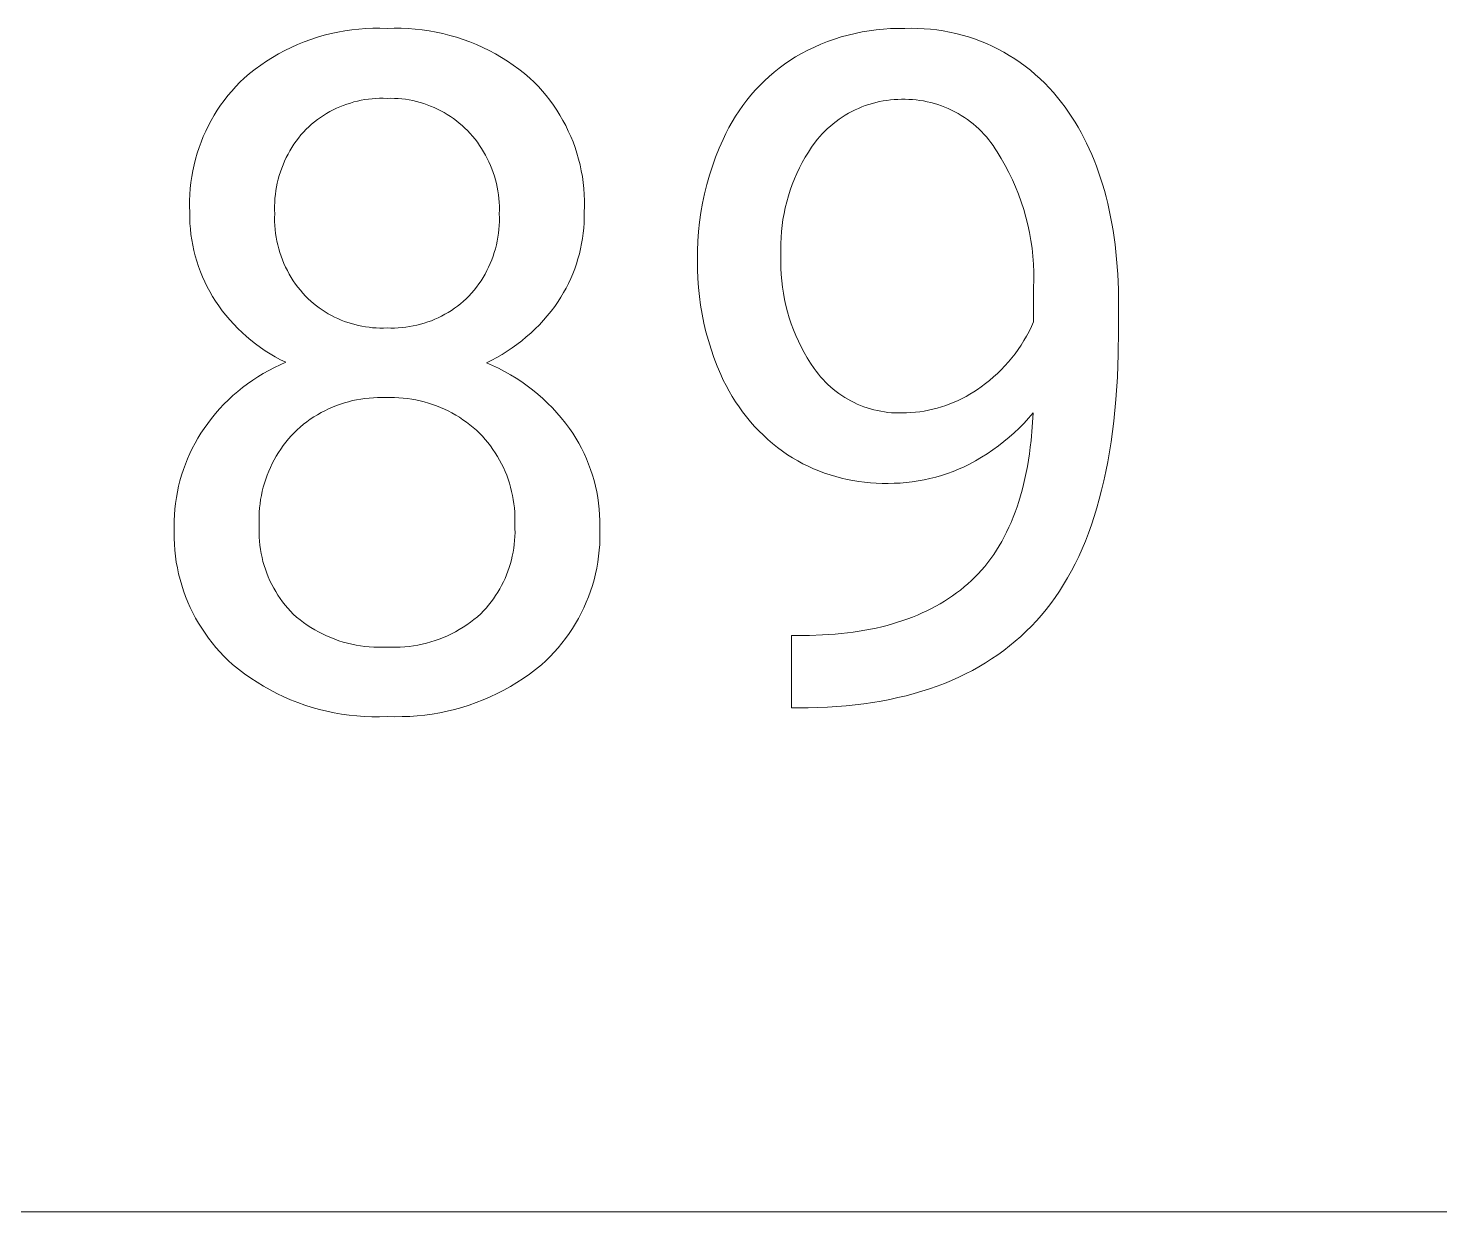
# Model space of a CAD drawing. Header units: millimetres. Extents: x 0 to 3480, y 0 to 2432.
# Drawn here: x 2901.1 to 2970.6, y 194.6 to 252.8 of the extents above; entities that cross this region are included whole.
import ezdxf

# ---------------------------------------------------------------- set-up
doc = ezdxf.new("R2010")
doc.units = ezdxf.units.MM
doc.header["$MEASUREMENT"] = 0
doc.layers.add('Domyślny', color=7, linetype='Continuous', true_color=0x000000)

msp = doc.modelspace()

# ---------------------------------------------------------------- linework, layer by layer
at = {"layer": 'Domyślny', "color": 18, "lineweight": 15, "true_color": 0x000000}
for p, q in [((2914.702, 252.137), (2915.027, 252.257)), ((2915.027, 252.257), (2915.357, 252.365)), ((2915.357, 252.365), (2915.69, 252.462)), ((2915.69, 252.462), (2916.026, 252.547)), ((2916.026, 252.547), (2916.365, 252.62)), ((2916.365, 252.62), (2916.707, 252.682)), ((2916.707, 252.682), (2917.05, 252.731)), ((2917.05, 252.731), (2917.395, 252.769)), ((2917.395, 252.769), (2917.741, 252.795)), ((2917.741, 252.795), (2918.087, 252.809)), ((2918.087, 252.809), (2918.434, 252.81)), ((2918.434, 252.81), (2918.781, 252.8)), ((2918.781, 252.8), (2919.127, 252.81)), ((2919.127, 252.81), (2919.474, 252.808)), ((2919.474, 252.808), (2919.821, 252.794)), ((2919.821, 252.794), (2920.167, 252.768)), ((2920.167, 252.768), (2920.511, 252.73)), ((2920.511, 252.73), (2920.855, 252.681)), ((2920.855, 252.681), (2921.196, 252.619)), ((2921.196, 252.619), (2921.535, 252.545)), ((2921.535, 252.545), (2921.871, 252.46)), ((2921.871, 252.46), (2922.204, 252.364)), ((2922.204, 252.364), (2922.534, 252.255)), ((2922.534, 252.255), (2922.859, 252.136)), ((2940.472, 252.157), (2940.804, 252.275)), ((2940.804, 252.275), (2941.14, 252.381)), ((2941.14, 252.381), (2941.479, 252.476)), ((2941.479, 252.476), (2941.822, 252.559)), ((2941.822, 252.559), (2942.167, 252.63)), ((2942.167, 252.63), (2942.515, 252.688)), ((2942.515, 252.688), (2942.864, 252.735)), ((2942.864, 252.735), (2943.215, 252.77)), ((2943.215, 252.77), (2943.567, 252.792)), ((2943.567, 252.792), (2943.92, 252.802)), ((2943.92, 252.802), (2944.272, 252.8)), ((2944.272, 252.8), (2944.589, 252.807)), ((2944.589, 252.807), (2944.906, 252.803)), ((2944.906, 252.803), (2945.223, 252.788)), ((2945.223, 252.788), (2945.539, 252.763)), ((2945.539, 252.763), (2945.853, 252.726)), ((2945.853, 252.726), (2946.167, 252.679)), ((2946.167, 252.679), (2946.479, 252.621)), ((2946.479, 252.621), (2946.788, 252.552)), ((2946.788, 252.552), (2947.095, 252.473)), ((2947.095, 252.473), (2947.399, 252.383)), ((2947.399, 252.383), (2947.7, 252.283)), ((2947.7, 252.283), (2947.997, 252.172)), ((2913.146, 251.374), (2913.446, 251.548)), ((2913.446, 251.548), (2913.752, 251.712)), ((2913.752, 251.712), (2914.064, 251.865)), ((2914.064, 251.865), (2914.38, 252.006)), ((2914.38, 252.006), (2914.702, 252.137)), ((2922.859, 252.136), (2923.181, 252.005)), ((2923.181, 252.005), (2923.497, 251.863)), ((2923.497, 251.863), (2923.809, 251.711)), ((2923.809, 251.711), (2924.115, 251.547)), ((2924.115, 251.547), (2924.415, 251.374)), ((2938.883, 251.398), (2939.19, 251.572)), ((2939.19, 251.572), (2939.502, 251.734)), ((2939.502, 251.734), (2939.82, 251.886)), ((2939.82, 251.886), (2940.144, 252.027)), ((2940.144, 252.027), (2940.472, 252.157)), ((2947.997, 252.172), (2948.29, 252.051)), ((2948.29, 252.051), (2948.579, 251.921)), ((2948.579, 251.921), (2948.863, 251.78)), ((2948.863, 251.78), (2949.142, 251.63)), ((2949.142, 251.63), (2949.416, 251.471)), ((2912.285, 250.792), (2912.565, 250.996)), ((2912.565, 250.996), (2912.852, 251.19)), ((2912.852, 251.19), (2913.146, 251.374)), ((2924.415, 251.374), (2924.709, 251.189)), ((2924.709, 251.189), (2924.996, 250.995)), ((2924.996, 250.995), (2925.277, 250.791)), ((2938.089, 250.847), (2938.348, 251.04)), ((2938.348, 251.04), (2938.612, 251.224)), ((2938.612, 251.224), (2938.883, 251.398)), ((2949.416, 251.471), (2949.684, 251.302)), ((2949.684, 251.302), (2949.947, 251.124)), ((2949.947, 251.124), (2950.203, 250.937)), ((2950.203, 250.937), (2950.452, 250.741)), ((2911.535, 250.15), (2911.746, 250.355)), ((2911.746, 250.355), (2912.011, 250.578)), ((2912.011, 250.578), (2912.285, 250.792)), ((2925.277, 250.791), (2925.55, 250.578)), ((2925.55, 250.578), (2925.816, 250.355)), ((2925.816, 250.355), (2926.027, 250.15)), ((2937.129, 249.99), (2937.358, 250.217)), ((2937.358, 250.217), (2937.594, 250.435)), ((2937.594, 250.435), (2937.838, 250.646)), ((2937.838, 250.646), (2938.089, 250.847)), ((2950.452, 250.741), (2950.695, 250.537)), ((2950.695, 250.537), (2950.93, 250.325)), ((2950.93, 250.325), (2951.158, 250.105)), ((2910.765, 249.261), (2910.946, 249.493)), ((2910.946, 249.493), (2911.134, 249.719)), ((2911.134, 249.719), (2911.331, 249.938)), ((2911.331, 249.938), (2911.535, 250.15)), ((2926.027, 250.15), (2926.232, 249.939)), ((2926.232, 249.939), (2926.428, 249.72)), ((2926.428, 249.72), (2926.618, 249.494)), ((2926.618, 249.494), (2926.799, 249.262)), ((2936.492, 249.264), (2936.696, 249.513)), ((2936.696, 249.513), (2936.908, 249.755)), ((2936.908, 249.755), (2937.129, 249.99)), ((2951.158, 250.105), (2951.379, 249.877)), ((2951.379, 249.877), (2951.591, 249.641)), ((2951.591, 249.641), (2951.795, 249.399)), ((2910.272, 248.529), (2910.428, 248.779)), ((2910.428, 248.779), (2910.592, 249.023)), ((2910.592, 249.023), (2910.765, 249.261)), ((2916.129, 248.791), (2915.967, 248.706)), ((2916.293, 248.87), (2916.129, 248.791)), ((2916.461, 248.944), (2916.293, 248.87)), ((2916.63, 249.012), (2916.461, 248.944)), ((2916.802, 249.074), (2916.63, 249.012)), ((2916.976, 249.13), (2916.802, 249.074)), ((2917.152, 249.18), (2916.976, 249.13)), ((2917.329, 249.225), (2917.152, 249.18)), ((2917.508, 249.263), (2917.329, 249.225)), ((2917.688, 249.295), (2917.508, 249.263)), ((2917.869, 249.321), (2917.688, 249.295)), ((2918.05, 249.341), (2917.869, 249.321)), ((2918.233, 249.354), (2918.05, 249.341)), ((2918.415, 249.362), (2918.233, 249.354)), ((2918.598, 249.363), (2918.415, 249.362)), ((2918.781, 249.358), (2918.598, 249.363)), ((2918.964, 249.361), (2918.781, 249.358)), ((2919.147, 249.358), (2918.964, 249.361)), ((2919.33, 249.349), (2919.147, 249.358)), ((2919.512, 249.333), (2919.33, 249.349)), ((2919.694, 249.311), (2919.512, 249.333)), ((2919.875, 249.282), (2919.694, 249.311)), ((2920.055, 249.248), (2919.875, 249.282)), ((2920.233, 249.207), (2920.055, 249.248)), ((2920.41, 249.16), (2920.233, 249.207)), ((2920.586, 249.107), (2920.41, 249.16)), ((2920.759, 249.048), (2920.586, 249.107)), ((2920.93, 248.982), (2920.759, 249.048)), ((2921.099, 248.911), (2920.93, 248.982)), ((2921.265, 248.835), (2921.099, 248.911)), ((2921.429, 248.752), (2921.265, 248.835)), ((2926.799, 249.262), (2926.972, 249.024)), ((2926.972, 249.024), (2927.136, 248.78)), ((2927.136, 248.78), (2927.293, 248.531)), ((2936.111, 248.744), (2936.297, 249.007)), ((2936.297, 249.007), (2936.492, 249.264)), ((2941.822, 248.791), (2941.659, 248.71)), ((2941.988, 248.866), (2941.822, 248.791)), ((2942.156, 248.936), (2941.988, 248.866)), ((2942.327, 249), (2942.156, 248.936)), ((2942.5, 249.058), (2942.327, 249)), ((2942.674, 249.111), (2942.5, 249.058)), ((2942.85, 249.157), (2942.674, 249.111)), ((2943.028, 249.198), (2942.85, 249.157)), ((2943.207, 249.232), (2943.028, 249.198)), ((2943.387, 249.261), (2943.207, 249.232)), ((2943.568, 249.283), (2943.387, 249.261)), ((2943.749, 249.3), (2943.568, 249.283)), ((2943.931, 249.31), (2943.749, 249.3)), ((2944.113, 249.314), (2943.931, 249.31)), ((2944.295, 249.312), (2944.113, 249.314)), ((2944.477, 249.308), (2944.295, 249.312)), ((2944.658, 249.297), (2944.477, 249.308)), ((2944.838, 249.281), (2944.658, 249.297)), ((2945.018, 249.258), (2944.838, 249.281)), ((2945.198, 249.229), (2945.018, 249.258)), ((2945.376, 249.194), (2945.198, 249.229)), ((2945.552, 249.153), (2945.376, 249.194)), ((2945.728, 249.106), (2945.552, 249.153)), ((2945.901, 249.053), (2945.728, 249.106)), ((2946.073, 248.994), (2945.901, 249.053)), ((2946.242, 248.929), (2946.073, 248.994)), ((2946.409, 248.859), (2946.242, 248.929)), ((2946.574, 248.783), (2946.409, 248.859)), ((2946.736, 248.701), (2946.574, 248.783)), ((2951.795, 249.399), (2951.991, 249.149)), ((2951.991, 249.149), (2952.164, 248.918)), ((2952.164, 248.918), (2952.332, 248.681)), ((2909.987, 248.015), (2910.125, 248.275)), ((2910.125, 248.275), (2910.272, 248.529)), ((2915.064, 248.086), (2914.927, 247.965)), ((2915.206, 248.202), (2915.064, 248.086)), ((2915.351, 248.313), (2915.206, 248.202)), ((2915.5, 248.419), (2915.351, 248.313)), ((2915.652, 248.52), (2915.5, 248.419)), ((2915.808, 248.615), (2915.652, 248.52)), ((2915.967, 248.706), (2915.808, 248.615)), ((2921.589, 248.664), (2921.429, 248.752)), ((2921.747, 248.57), (2921.589, 248.664)), ((2921.901, 248.471), (2921.747, 248.57)), ((2922.051, 248.367), (2921.901, 248.471)), ((2922.198, 248.257), (2922.051, 248.367)), ((2922.341, 248.143), (2922.198, 248.257)), ((2922.48, 248.023), (2922.341, 248.143)), ((2927.293, 248.531), (2927.44, 248.276)), ((2927.44, 248.276), (2927.578, 248.016)), ((2935.61, 247.919), (2935.768, 248.2)), ((2935.768, 248.2), (2935.935, 248.475)), ((2935.935, 248.475), (2936.111, 248.744)), ((2940.745, 248.113), (2940.606, 247.996)), ((2940.889, 248.225), (2940.745, 248.113)), ((2941.036, 248.332), (2940.889, 248.225)), ((2941.187, 248.434), (2941.036, 248.332)), ((2941.341, 248.531), (2941.187, 248.434)), ((2941.499, 248.623), (2941.341, 248.531)), ((2941.659, 248.71), (2941.499, 248.623)), ((2946.895, 248.613), (2946.736, 248.701)), ((2947.051, 248.521), (2946.895, 248.613)), ((2947.203, 248.423), (2947.051, 248.521)), ((2947.353, 248.319), (2947.203, 248.423)), ((2947.498, 248.211), (2947.353, 248.319)), ((2947.64, 248.098), (2947.498, 248.211)), ((2947.778, 247.98), (2947.64, 248.098)), ((2952.332, 248.681), (2952.494, 248.438)), ((2952.494, 248.438), (2952.65, 248.191)), ((2952.65, 248.191), (2952.801, 247.939)), ((2909.627, 247.209), (2909.738, 247.482)), ((2909.738, 247.482), (2909.858, 247.75)), ((2909.858, 247.75), (2909.987, 248.015)), ((2914.423, 247.407), (2914.309, 247.255)), ((2914.542, 247.556), (2914.423, 247.407)), ((2914.665, 247.7), (2914.542, 247.556)), ((2914.794, 247.84), (2914.665, 247.7)), ((2914.927, 247.965), (2914.794, 247.84)), ((2922.614, 247.899), (2922.48, 248.023)), ((2922.744, 247.77), (2922.614, 247.899)), ((2922.873, 247.633), (2922.744, 247.77)), ((2922.996, 247.492), (2922.873, 247.633)), ((2923.115, 247.347), (2922.996, 247.492)), ((2927.578, 248.016), (2927.707, 247.752)), ((2927.707, 247.752), (2927.827, 247.483)), ((2927.827, 247.483), (2927.938, 247.211)), ((2935.325, 247.341), (2935.462, 247.633)), ((2935.462, 247.633), (2935.61, 247.919)), ((2940.088, 247.484), (2939.97, 247.345)), ((2940.211, 247.618), (2940.088, 247.484)), ((2940.338, 247.749), (2940.211, 247.618)), ((2940.47, 247.875), (2940.338, 247.749)), ((2940.606, 247.996), (2940.47, 247.875)), ((2947.912, 247.857), (2947.778, 247.98)), ((2948.041, 247.73), (2947.912, 247.857)), ((2948.166, 247.599), (2948.041, 247.73)), ((2948.286, 247.463), (2948.166, 247.599)), ((2948.402, 247.323), (2948.286, 247.463)), ((2952.801, 247.939), (2952.947, 247.681)), ((2952.947, 247.681), (2953.087, 247.418)), ((2953.087, 247.418), (2953.221, 247.15)), ((2909.435, 246.653), (2909.526, 246.933)), ((2909.526, 246.933), (2909.627, 247.209)), ((2914, 246.777), (2913.908, 246.61)), ((2914.098, 246.94), (2914, 246.777)), ((2914.201, 247.099), (2914.098, 246.94)), ((2914.309, 247.255), (2914.201, 247.099)), ((2923.228, 247.198), (2923.115, 247.347)), ((2923.337, 247.045), (2923.228, 247.198)), ((2923.44, 246.888), (2923.337, 247.045)), ((2923.538, 246.729), (2923.44, 246.888)), ((2923.631, 246.565), (2923.538, 246.729)), ((2927.938, 247.211), (2928.039, 246.934)), ((2928.039, 246.934), (2928.13, 246.654)), ((2934.959, 246.471), (2935.134, 246.909)), ((2935.134, 246.909), (2935.325, 247.341)), ((2939.522, 246.711), (2939.368, 246.457)), ((2939.685, 246.959), (2939.522, 246.711)), ((2939.856, 247.202), (2939.685, 246.959)), ((2939.97, 247.345), (2939.856, 247.202)), ((2948.513, 247.18), (2948.402, 247.323)), ((2948.619, 247.032), (2948.513, 247.18)), ((2948.72, 246.881), (2948.619, 247.032)), ((2948.815, 246.727), (2948.72, 246.881)), ((2949.021, 246.394), (2948.815, 246.727)), ((2953.221, 247.15), (2953.35, 246.877)), ((2953.35, 246.877), (2953.473, 246.599)), ((2909.22, 245.798), (2909.282, 246.085)), ((2909.282, 246.085), (2909.353, 246.371)), ((2909.353, 246.371), (2909.435, 246.653)), ((2913.665, 246.095), (2913.596, 245.918)), ((2913.74, 246.269), (2913.665, 246.095)), ((2913.821, 246.441), (2913.74, 246.269)), ((2913.908, 246.61), (2913.821, 246.441)), ((2923.718, 246.399), (2923.631, 246.565)), ((2923.8, 246.23), (2923.718, 246.399)), ((2923.875, 246.059), (2923.8, 246.23)), ((2923.945, 245.885), (2923.875, 246.059)), ((2928.13, 246.654), (2928.212, 246.372)), ((2928.212, 246.372), (2928.283, 246.086)), ((2928.283, 246.086), (2928.345, 245.798)), ((2934.653, 245.577), (2934.798, 246.027)), ((2934.798, 246.027), (2934.959, 246.471)), ((2939.222, 246.197), (2939.085, 245.933)), ((2939.368, 246.457), (2939.222, 246.197)), ((2949.216, 246.055), (2949.021, 246.394)), ((2949.398, 245.708), (2949.216, 246.055)), ((2953.473, 246.599), (2953.591, 246.315)), ((2953.591, 246.315), (2953.703, 246.027)), ((2953.703, 246.027), (2953.81, 245.733)), ((2909.126, 245.217), (2909.168, 245.508)), ((2909.168, 245.508), (2909.22, 245.798)), ((2913.426, 245.374), (2913.381, 245.189)), ((2913.477, 245.557), (2913.426, 245.374)), ((2913.533, 245.738), (2913.477, 245.557)), ((2913.596, 245.918), (2913.533, 245.738)), ((2924.009, 245.709), (2923.945, 245.885)), ((2924.067, 245.53), (2924.009, 245.709)), ((2924.119, 245.35), (2924.067, 245.53)), ((2924.165, 245.168), (2924.119, 245.35)), ((2928.345, 245.798), (2928.397, 245.509)), ((2928.397, 245.509), (2928.438, 245.217)), ((2934.524, 245.123), (2934.653, 245.577)), ((2938.839, 245.392), (2938.73, 245.116)), ((2938.958, 245.665), (2938.839, 245.392)), ((2939.085, 245.933), (2938.958, 245.665)), ((2949.569, 245.356), (2949.398, 245.708)), ((2949.728, 244.998), (2949.569, 245.356)), ((2953.81, 245.733), (2953.911, 245.434)), ((2953.911, 245.434), (2954.007, 245.13)), ((2909.061, 244.337), (2909.073, 244.631)), ((2909.073, 244.631), (2909.094, 244.924)), ((2909.094, 244.924), (2909.126, 245.217)), ((2913.285, 244.628), (2913.266, 244.439)), ((2913.311, 244.816), (2913.285, 244.628)), ((2913.343, 245.003), (2913.311, 244.816)), ((2913.381, 245.189), (2913.343, 245.003)), ((2924.205, 244.985), (2924.165, 245.168)), ((2924.239, 244.8), (2924.205, 244.985)), ((2924.266, 244.615), (2924.239, 244.8)), ((2924.287, 244.429), (2924.266, 244.615)), ((2928.438, 245.217), (2928.47, 244.925)), ((2928.47, 244.925), (2928.491, 244.631)), ((2928.491, 244.631), (2928.502, 244.337)), ((2934.312, 244.202), (2934.41, 244.664)), ((2934.41, 244.664), (2934.524, 245.123)), ((2938.63, 244.836), (2938.539, 244.553)), ((2938.73, 245.116), (2938.63, 244.836)), ((2949.874, 244.635), (2949.728, 244.998)), ((2950.007, 244.267), (2949.874, 244.635)), ((2954.007, 245.13), (2954.097, 244.821)), ((2954.097, 244.821), (2954.182, 244.506)), ((2909.06, 244.043), (2909.061, 244.337)), ((2909.069, 243.749), (2909.06, 244.043)), ((2913.253, 244.249), (2913.246, 244.059)), ((2913.246, 244.059), (2913.246, 243.869)), ((2913.266, 244.439), (2913.253, 244.249)), ((2924.302, 244.242), (2924.287, 244.429)), ((2924.311, 244.054), (2924.302, 244.242)), ((2924.313, 243.867), (2924.311, 244.054)), ((2928.502, 244.043), (2928.493, 243.749)), ((2928.502, 244.337), (2928.502, 244.043)), ((2934.23, 243.737), (2934.312, 244.202)), ((2938.387, 243.978), (2938.326, 243.687)), ((2938.458, 244.267), (2938.387, 243.978)), ((2938.539, 244.553), (2938.458, 244.267)), ((2950.128, 243.894), (2950.007, 244.267)), ((2954.182, 244.506), (2954.261, 244.187)), ((2954.261, 244.187), (2954.335, 243.862)), ((2909.07, 243.477), (2909.069, 243.749)), ((2909.081, 243.206), (2909.07, 243.477)), ((2913.246, 243.869), (2913.253, 243.679)), ((2913.253, 243.679), (2913.248, 243.486)), ((2913.248, 243.486), (2913.249, 243.292)), ((2913.249, 243.292), (2913.258, 243.099)), ((2924.305, 243.1), (2924.313, 243.293)), ((2924.309, 243.679), (2924.313, 243.867)), ((2924.314, 243.486), (2924.309, 243.679)), ((2924.313, 243.293), (2924.314, 243.486)), ((2928.484, 243.233), (2928.466, 242.975)), ((2928.493, 243.491), (2928.484, 243.233)), ((2928.493, 243.749), (2928.493, 243.491)), ((2934.114, 242.8), (2934.164, 243.27)), ((2934.164, 243.27), (2934.23, 243.737)), ((2938.274, 243.394), (2938.233, 243.1)), ((2938.326, 243.687), (2938.274, 243.394)), ((2950.236, 243.518), (2950.128, 243.894)), ((2950.331, 243.138), (2950.236, 243.518)), ((2954.335, 243.862), (2954.403, 243.532)), ((2954.403, 243.532), (2954.466, 243.197)), ((2909.101, 242.935), (2909.081, 243.206)), ((2909.13, 242.666), (2909.101, 242.935)), ((2909.169, 242.397), (2909.13, 242.666)), ((2913.258, 243.099), (2913.273, 242.906)), ((2913.273, 242.906), (2913.295, 242.714)), ((2913.295, 242.714), (2913.324, 242.523)), ((2913.324, 242.523), (2913.359, 242.333)), ((2924.206, 242.335), (2924.241, 242.525)), ((2924.241, 242.525), (2924.269, 242.716)), ((2924.269, 242.716), (2924.29, 242.908)), ((2924.29, 242.908), (2924.305, 243.1)), ((2928.44, 242.718), (2928.406, 242.462)), ((2928.466, 242.975), (2928.44, 242.718)), ((2934.08, 242.329), (2934.114, 242.8)), ((2938.202, 242.804), (2938.18, 242.508)), ((2938.233, 243.1), (2938.202, 242.804)), ((2950.412, 242.755), (2950.331, 243.138)), ((2950.481, 242.37), (2950.412, 242.755)), ((2954.466, 243.197), (2954.523, 242.857)), ((2954.523, 242.857), (2954.575, 242.511)), ((2909.217, 242.13), (2909.169, 242.397)), ((2909.274, 241.864), (2909.217, 242.13)), ((2909.34, 241.601), (2909.274, 241.864)), ((2913.359, 242.333), (2913.401, 242.144)), ((2913.401, 242.144), (2913.45, 241.956)), ((2913.45, 241.956), (2913.505, 241.771)), ((2924.063, 241.774), (2924.117, 241.96)), ((2924.117, 241.96), (2924.165, 242.147)), ((2924.165, 242.147), (2924.206, 242.335)), ((2928.311, 241.955), (2928.251, 241.704)), ((2928.362, 242.208), (2928.311, 241.955)), ((2928.406, 242.462), (2928.362, 242.208)), ((2934.062, 241.384), (2934.063, 241.857)), ((2934.063, 241.857), (2934.08, 242.329)), ((2938.169, 242.211), (2938.167, 241.913)), ((2938.167, 241.913), (2938.176, 241.616)), ((2938.18, 242.508), (2938.169, 242.211)), ((2950.536, 241.982), (2950.481, 242.37)), ((2950.578, 241.593), (2950.536, 241.982)), ((2954.575, 242.511), (2954.621, 242.161)), ((2954.621, 242.161), (2954.697, 241.444)), ((2909.415, 241.34), (2909.34, 241.601)), ((2909.5, 241.082), (2909.415, 241.34)), ((2913.505, 241.771), (2913.566, 241.588)), ((2913.566, 241.588), (2913.634, 241.406)), ((2913.634, 241.406), (2913.708, 241.228)), ((2913.708, 241.228), (2913.788, 241.052)), ((2923.784, 241.055), (2923.863, 241.231)), ((2923.863, 241.231), (2923.936, 241.41)), ((2923.936, 241.41), (2924.003, 241.591)), ((2924.003, 241.591), (2924.063, 241.774)), ((2928.106, 241.209), (2928.021, 240.965)), ((2928.182, 241.455), (2928.106, 241.209)), ((2928.251, 241.704), (2928.182, 241.455)), ((2934.064, 240.941), (2934.062, 241.384)), ((2938.176, 241.616), (2938.169, 241.306)), ((2938.169, 241.306), (2938.172, 240.996)), ((2950.607, 241.203), (2950.578, 241.593)), ((2950.622, 240.811), (2950.607, 241.203)), ((2954.697, 241.444), (2954.752, 240.707)), ((2909.593, 240.828), (2909.5, 241.082)), ((2909.695, 240.576), (2909.593, 240.828)), ((2909.806, 240.328), (2909.695, 240.576)), ((2913.788, 241.052), (2913.875, 240.879)), ((2913.875, 240.879), (2913.967, 240.709)), ((2913.967, 240.709), (2914.065, 240.542)), ((2914.065, 240.542), (2914.169, 240.379)), ((2923.408, 240.382), (2923.511, 240.545)), ((2923.511, 240.545), (2923.608, 240.712)), ((2923.608, 240.712), (2923.699, 240.882)), ((2923.699, 240.882), (2923.784, 241.055)), ((2927.827, 240.486), (2927.718, 240.252)), ((2927.928, 240.724), (2927.827, 240.486)), ((2928.021, 240.965), (2927.928, 240.724)), ((2934.081, 240.497), (2934.064, 240.941)), ((2934.112, 240.055), (2934.081, 240.497)), ((2938.172, 240.996), (2938.186, 240.687)), ((2938.186, 240.687), (2938.211, 240.377)), ((2950.623, 240.42), (2950.622, 240.811)), ((2954.752, 240.707), (2954.785, 239.949)), ((2909.925, 240.084), (2909.806, 240.328)), ((2910.052, 239.845), (2909.925, 240.084)), ((2910.188, 239.61), (2910.052, 239.845)), ((2914.169, 240.379), (2914.279, 240.219)), ((2914.279, 240.219), (2914.394, 240.064)), ((2914.394, 240.064), (2914.514, 239.913)), ((2914.514, 239.913), (2914.64, 239.765)), ((2914.64, 239.765), (2914.771, 239.623)), ((2922.814, 239.623), (2922.943, 239.766)), ((2922.943, 239.766), (2923.067, 239.914)), ((2923.067, 239.914), (2923.186, 240.066)), ((2923.186, 240.066), (2923.3, 240.222)), ((2923.3, 240.222), (2923.408, 240.382)), ((2927.477, 239.796), (2927.345, 239.574)), ((2927.601, 240.022), (2927.477, 239.796)), ((2927.718, 240.252), (2927.601, 240.022)), ((2934.158, 239.613), (2934.112, 240.055)), ((2938.211, 240.377), (2938.246, 240.069)), ((2938.246, 240.069), (2938.292, 239.763)), ((2938.292, 239.763), (2938.349, 239.458)), ((2950.612, 240.028), (2950.623, 240.42)), ((2950.612, 238.36), (2950.612, 240.028)), ((2954.785, 239.949), (2954.795, 239.171)), ((2910.332, 239.379), (2910.188, 239.61)), ((2910.497, 239.14), (2910.332, 239.379)), ((2910.67, 238.907), (2910.497, 239.14)), ((2914.771, 239.623), (2914.897, 239.499)), ((2914.897, 239.499), (2915.028, 239.379)), ((2915.028, 239.379), (2915.163, 239.264)), ((2915.163, 239.264), (2915.302, 239.153)), ((2915.302, 239.153), (2915.444, 239.047)), ((2915.444, 239.047), (2915.589, 238.946)), ((2922.105, 239.026), (2922.255, 239.136)), ((2922.255, 239.136), (2922.401, 239.25)), ((2922.401, 239.25), (2922.543, 239.37)), ((2922.543, 239.37), (2922.681, 239.494)), ((2922.681, 239.494), (2922.814, 239.623)), ((2927.036, 239.117), (2926.859, 238.883)), ((2927.206, 239.356), (2927.036, 239.117)), ((2927.345, 239.574), (2927.206, 239.356)), ((2934.218, 239.174), (2934.158, 239.613)), ((2934.292, 238.736), (2934.218, 239.174)), ((2938.349, 239.458), (2938.416, 239.155)), ((2938.416, 239.155), (2938.493, 238.855)), ((2954.795, 239.171), (2954.795, 237.954)), ((2910.85, 238.68), (2910.67, 238.907)), ((2911.039, 238.458), (2910.85, 238.68)), ((2911.234, 238.243), (2911.039, 238.458)), ((2915.589, 238.946), (2915.738, 238.85)), ((2915.738, 238.85), (2915.89, 238.758)), ((2915.89, 238.758), (2916.045, 238.672)), ((2916.045, 238.672), (2916.203, 238.592)), ((2916.203, 238.592), (2916.364, 238.516)), ((2916.364, 238.516), (2916.527, 238.446)), ((2916.527, 238.446), (2916.692, 238.382)), ((2916.692, 238.382), (2916.859, 238.323)), ((2920.612, 238.293), (2920.788, 238.351)), ((2920.788, 238.351), (2920.963, 238.415)), ((2920.963, 238.415), (2921.134, 238.485)), ((2921.134, 238.485), (2921.304, 238.561)), ((2921.304, 238.561), (2921.47, 238.643)), ((2921.47, 238.643), (2921.634, 238.73)), ((2921.634, 238.73), (2921.794, 238.823)), ((2921.794, 238.823), (2921.951, 238.922)), ((2921.951, 238.922), (2922.105, 239.026)), ((2926.48, 238.434), (2926.28, 238.219)), ((2926.673, 238.655), (2926.48, 238.434)), ((2926.859, 238.883), (2926.673, 238.655)), ((2934.381, 238.301), (2934.292, 238.736)), ((2938.493, 238.855), (2938.581, 238.558)), ((2938.581, 238.558), (2938.678, 238.263)), ((2950.504, 238.123), (2950.612, 238.36)), ((2911.437, 238.035), (2911.234, 238.243)), ((2911.646, 237.834), (2911.437, 238.035)), ((2911.862, 237.64), (2911.646, 237.834)), ((2916.859, 238.323), (2917.028, 238.27)), ((2917.028, 238.27), (2917.199, 238.222)), ((2917.199, 238.222), (2917.372, 238.181)), ((2917.372, 238.181), (2917.545, 238.145)), ((2917.545, 238.145), (2917.72, 238.114)), ((2917.72, 238.114), (2917.896, 238.09)), ((2917.896, 238.09), (2918.072, 238.072)), ((2918.072, 238.072), (2918.249, 238.06)), ((2918.249, 238.06), (2918.426, 238.053)), ((2918.426, 238.053), (2918.604, 238.053)), ((2918.604, 238.053), (2918.781, 238.058)), ((2918.781, 238.058), (2918.966, 238.053)), ((2918.966, 238.053), (2919.152, 238.054)), ((2919.152, 238.054), (2919.337, 238.062)), ((2919.337, 238.062), (2919.522, 238.076)), ((2919.522, 238.076), (2919.707, 238.096)), ((2919.707, 238.096), (2919.89, 238.123)), ((2919.89, 238.123), (2920.073, 238.156)), ((2920.073, 238.156), (2920.254, 238.195)), ((2920.254, 238.195), (2920.434, 238.241)), ((2920.434, 238.241), (2920.612, 238.293)), ((2925.86, 237.809), (2925.639, 237.615)), ((2926.073, 238.01), (2925.86, 237.809)), ((2926.28, 238.219), (2926.073, 238.01)), ((2934.484, 237.87), (2934.381, 238.301)), ((2934.602, 237.442), (2934.484, 237.87)), ((2938.678, 238.263), (2938.786, 237.973)), ((2938.786, 237.973), (2938.904, 237.686)), ((2938.904, 237.686), (2939.031, 237.403)), ((2950.133, 237.436), (2950.265, 237.661)), ((2950.265, 237.661), (2950.388, 237.89)), ((2950.388, 237.89), (2950.504, 238.123)), ((2954.795, 237.954), (2954.781, 236.772)), ((2912.084, 237.453), (2911.862, 237.64)), ((2912.313, 237.273), (2912.084, 237.453)), ((2912.547, 237.102), (2912.313, 237.273)), ((2912.787, 236.938), (2912.547, 237.102)), ((2924.942, 237.077), (2924.698, 236.914)), ((2925.18, 237.249), (2924.942, 237.077)), ((2925.413, 237.428), (2925.18, 237.249)), ((2925.639, 237.615), (2925.413, 237.428)), ((2934.733, 237.018), (2934.602, 237.442)), ((2934.878, 236.598), (2934.733, 237.018)), ((2939.031, 237.403), (2939.168, 237.125)), ((2939.168, 237.125), (2939.315, 236.852)), ((2949.696, 236.79), (2949.849, 237.001)), ((2949.849, 237.001), (2949.995, 237.216)), ((2949.995, 237.216), (2950.133, 237.436)), ((2913.032, 236.782), (2912.787, 236.938)), ((2913.282, 236.635), (2913.032, 236.782)), ((2913.538, 236.496), (2913.282, 236.635)), ((2913.514, 236.244), (2913.797, 236.366)), ((2913.797, 236.366), (2913.538, 236.496)), ((2923.935, 236.473), (2923.672, 236.343)), ((2923.672, 236.343), (2923.975, 236.212)), ((2924.194, 236.611), (2923.935, 236.473)), ((2924.448, 236.758), (2924.194, 236.611)), ((2924.698, 236.914), (2924.448, 236.758)), ((2935.037, 236.184), (2934.878, 236.598)), ((2939.315, 236.852), (2939.471, 236.584)), ((2939.471, 236.584), (2939.636, 236.321)), ((2939.636, 236.321), (2939.81, 236.065)), ((2949.195, 236.192), (2949.369, 236.386)), ((2949.369, 236.386), (2949.536, 236.585)), ((2949.536, 236.585), (2949.696, 236.79)), ((2954.781, 236.772), (2954.736, 235.632)), ((2912.168, 235.491), (2912.427, 235.66)), ((2912.427, 235.66), (2912.691, 235.82)), ((2912.691, 235.82), (2912.96, 235.97)), ((2912.96, 235.97), (2913.235, 236.112)), ((2913.235, 236.112), (2913.514, 236.244)), ((2923.975, 236.212), (2924.273, 236.071)), ((2924.273, 236.071), (2924.566, 235.919)), ((2924.566, 235.919), (2924.854, 235.757)), ((2924.854, 235.757), (2925.136, 235.586)), ((2925.136, 235.586), (2925.412, 235.404)), ((2935.209, 235.775), (2935.037, 236.184)), ((2935.337, 235.496), (2935.209, 235.775)), ((2939.81, 236.065), (2939.912, 235.924)), ((2939.912, 235.924), (2940.018, 235.786)), ((2940.018, 235.786), (2940.129, 235.652)), ((2940.129, 235.652), (2940.245, 235.522)), ((2948.439, 235.478), (2948.637, 235.647)), ((2948.637, 235.647), (2948.829, 235.822)), ((2948.829, 235.822), (2949.015, 236.004)), ((2949.015, 236.004), (2949.195, 236.192)), ((2954.736, 235.632), (2954.662, 234.531)), ((2911.196, 234.731), (2911.43, 234.933)), ((2911.43, 234.933), (2911.669, 235.128)), ((2911.669, 235.128), (2911.916, 235.314)), ((2911.916, 235.314), (2912.168, 235.491)), ((2925.412, 235.404), (2925.681, 235.213)), ((2925.681, 235.213), (2925.944, 235.013)), ((2925.944, 235.013), (2926.199, 234.804)), ((2935.473, 235.221), (2935.337, 235.496)), ((2935.619, 234.95), (2935.473, 235.221)), ((2935.774, 234.685), (2935.619, 234.95)), ((2940.245, 235.522), (2940.365, 235.395)), ((2940.365, 235.395), (2940.489, 235.273)), ((2940.489, 235.273), (2940.618, 235.156)), ((2940.618, 235.156), (2940.75, 235.042)), ((2940.75, 235.042), (2940.886, 234.934)), ((2940.886, 234.934), (2941.026, 234.83)), ((2947.479, 234.796), (2947.666, 234.911)), ((2947.666, 234.911), (2947.849, 235.033)), ((2947.849, 235.033), (2948.027, 235.161)), ((2948.027, 235.161), (2948.236, 235.316)), ((2948.236, 235.316), (2948.439, 235.478)), ((2910.54, 234.078), (2910.752, 234.303)), ((2910.752, 234.303), (2910.97, 234.521)), ((2910.97, 234.521), (2911.196, 234.731)), ((2916.288, 234.237), (2916.095, 234.16)), ((2916.484, 234.308), (2916.288, 234.237)), ((2916.682, 234.372), (2916.484, 234.308)), ((2916.882, 234.429), (2916.682, 234.372)), ((2917.083, 234.479), (2916.882, 234.429)), ((2917.287, 234.522), (2917.083, 234.479)), ((2917.491, 234.559), (2917.287, 234.522)), ((2917.697, 234.588), (2917.491, 234.559)), ((2917.904, 234.61), (2917.697, 234.588)), ((2918.111, 234.625), (2917.904, 234.61)), ((2918.319, 234.633), (2918.111, 234.625)), ((2918.527, 234.634), (2918.319, 234.633)), ((2918.734, 234.628), (2918.527, 234.634)), ((2918.945, 234.633), (2918.734, 234.628)), ((2919.156, 234.631), (2918.945, 234.633)), ((2919.367, 234.622), (2919.156, 234.631)), ((2919.577, 234.606), (2919.367, 234.622)), ((2919.786, 234.583), (2919.577, 234.606)), ((2919.995, 234.552), (2919.786, 234.583)), ((2920.202, 234.515), (2919.995, 234.552)), ((2920.409, 234.471), (2920.202, 234.515)), ((2920.613, 234.419), (2920.409, 234.471)), ((2920.816, 234.361), (2920.613, 234.419)), ((2921.016, 234.297), (2920.816, 234.361)), ((2921.215, 234.225), (2921.016, 234.297)), ((2921.41, 234.147), (2921.215, 234.225)), ((2926.199, 234.804), (2926.447, 234.586)), ((2926.447, 234.586), (2926.688, 234.359)), ((2926.688, 234.359), (2926.92, 234.125)), ((2935.937, 234.425), (2935.774, 234.685)), ((2936.109, 234.171), (2935.937, 234.425)), ((2941.026, 234.83), (2941.169, 234.731)), ((2941.169, 234.731), (2941.315, 234.637)), ((2941.315, 234.637), (2941.465, 234.547)), ((2941.465, 234.547), (2941.617, 234.463)), ((2941.617, 234.463), (2941.773, 234.385)), ((2941.773, 234.385), (2941.931, 234.311)), ((2941.931, 234.311), (2942.091, 234.244)), ((2942.091, 234.244), (2942.254, 234.181)), ((2942.254, 234.181), (2942.418, 234.124)), ((2946.079, 234.171), (2946.287, 234.24)), ((2946.287, 234.24), (2946.494, 234.315)), ((2946.494, 234.315), (2946.697, 234.398)), ((2946.697, 234.398), (2946.897, 234.488)), ((2946.897, 234.488), (2947.095, 234.584)), ((2947.095, 234.584), (2947.289, 234.687)), ((2947.289, 234.687), (2947.479, 234.796)), ((2954.662, 234.531), (2954.558, 233.471)), ((2909.954, 233.361), (2910.141, 233.607)), ((2910.141, 233.607), (2910.337, 233.846)), ((2910.337, 233.846), (2910.54, 234.078)), ((2915.004, 233.562), (2914.835, 233.441)), ((2915.177, 233.677), (2915.004, 233.562)), ((2915.354, 233.786), (2915.177, 233.677)), ((2915.534, 233.889), (2915.354, 233.786)), ((2915.718, 233.986), (2915.534, 233.889)), ((2915.905, 234.076), (2915.718, 233.986)), ((2916.095, 234.16), (2915.905, 234.076)), ((2921.603, 234.062), (2921.41, 234.147)), ((2921.793, 233.971), (2921.603, 234.062)), ((2921.98, 233.873), (2921.793, 233.971)), ((2922.164, 233.769), (2921.98, 233.873)), ((2922.343, 233.659), (2922.164, 233.769)), ((2922.519, 233.543), (2922.343, 233.659)), ((2922.691, 233.421), (2922.519, 233.543)), ((2926.92, 234.125), (2927.144, 233.882)), ((2927.144, 233.882), (2927.359, 233.632)), ((2927.359, 233.632), (2927.565, 233.374)), ((2936.289, 233.922), (2936.109, 234.171)), ((2936.477, 233.679), (2936.289, 233.922)), ((2936.673, 233.443), (2936.477, 233.679)), ((2942.418, 234.124), (2942.585, 234.073)), ((2942.585, 234.073), (2942.753, 234.028)), ((2942.753, 234.028), (2942.922, 233.988)), ((2942.922, 233.988), (2943.093, 233.954)), ((2943.093, 233.954), (2943.265, 233.926)), ((2943.265, 233.926), (2943.438, 233.904)), ((2943.438, 233.904), (2943.611, 233.888)), ((2943.611, 233.888), (2943.785, 233.877)), ((2943.785, 233.877), (2943.959, 233.873)), ((2943.959, 233.873), (2944.133, 233.874)), ((2944.133, 233.874), (2944.353, 233.878)), ((2944.353, 233.878), (2944.572, 233.889)), ((2944.572, 233.889), (2944.791, 233.908)), ((2944.791, 233.908), (2945.009, 233.933)), ((2945.009, 233.933), (2945.226, 233.966)), ((2945.226, 233.966), (2945.441, 234.007)), ((2945.441, 234.007), (2945.656, 234.054)), ((2945.656, 234.054), (2945.868, 234.109)), ((2945.868, 234.109), (2946.079, 234.171)), ((2950.368, 233.62), (2950.139, 233.373)), ((2950.588, 233.874), (2950.368, 233.62)), ((2950.548, 233.182), (2950.588, 233.874)), ((2909.47, 232.63), (2909.619, 232.872)), ((2909.619, 232.872), (2909.776, 233.109)), ((2909.776, 233.109), (2909.954, 233.361)), ((2914.203, 232.901), (2914.061, 232.749)), ((2914.354, 233.044), (2914.203, 232.901)), ((2914.509, 233.182), (2914.354, 233.044)), ((2914.67, 233.314), (2914.509, 233.182)), ((2914.835, 233.441), (2914.67, 233.314)), ((2922.859, 233.293), (2922.691, 233.421)), ((2923.023, 233.16), (2922.859, 233.293)), ((2923.181, 233.022), (2923.023, 233.16)), ((2923.335, 232.878), (2923.181, 233.022)), ((2923.478, 232.728), (2923.335, 232.878)), ((2927.565, 233.374), (2927.763, 233.109)), ((2927.763, 233.109), (2927.923, 232.874)), ((2927.923, 232.874), (2928.075, 232.633)), ((2936.877, 233.213), (2936.673, 233.443)), ((2937.089, 232.991), (2936.877, 233.213)), ((2937.307, 232.775), (2937.089, 232.991)), ((2949.658, 232.902), (2949.406, 232.678)), ((2949.903, 233.133), (2949.658, 232.902)), ((2950.139, 233.373), (2949.903, 233.133)), ((2950.487, 232.513), (2950.548, 233.182)), ((2954.558, 233.471), (2954.425, 232.452)), ((2909.073, 231.875), (2909.197, 232.131)), ((2909.197, 232.131), (2909.329, 232.383)), ((2909.329, 232.383), (2909.47, 232.63)), ((2913.549, 232.097), (2913.435, 231.923)), ((2913.669, 232.266), (2913.549, 232.097)), ((2913.794, 232.432), (2913.669, 232.266)), ((2913.925, 232.593), (2913.794, 232.432)), ((2914.061, 232.749), (2913.925, 232.593)), ((2923.616, 232.573), (2923.478, 232.728)), ((2923.748, 232.413), (2923.616, 232.573)), ((2923.874, 232.25), (2923.748, 232.413)), ((2923.995, 232.082), (2923.874, 232.25)), ((2928.075, 232.633), (2928.218, 232.386)), ((2928.218, 232.386), (2928.353, 232.135)), ((2928.353, 232.135), (2928.479, 231.879)), ((2937.533, 232.567), (2937.307, 232.775)), ((2937.765, 232.366), (2937.533, 232.567)), ((2938.004, 232.173), (2937.765, 232.366)), ((2938.249, 231.988), (2938.004, 232.173)), ((2948.882, 232.256), (2948.609, 232.059)), ((2949.148, 232.463), (2948.882, 232.256)), ((2949.406, 232.678), (2949.148, 232.463)), ((2950.407, 231.867), (2950.45, 232.187)), ((2950.45, 232.187), (2950.487, 232.513)), ((2954.425, 232.452), (2954.347, 231.957)), ((2908.853, 231.35), (2908.958, 231.614)), ((2908.958, 231.614), (2909.073, 231.875)), ((2913.225, 231.565), (2913.129, 231.381)), ((2913.327, 231.746), (2913.225, 231.565)), ((2913.435, 231.923), (2913.327, 231.746)), ((2924.111, 231.91), (2923.995, 232.082)), ((2924.22, 231.734), (2924.111, 231.91)), ((2924.323, 231.554), (2924.22, 231.734)), ((2924.42, 231.371), (2924.323, 231.554)), ((2928.479, 231.879), (2928.596, 231.619)), ((2928.596, 231.619), (2928.704, 231.355)), ((2938.5, 231.811), (2938.249, 231.988)), ((2938.747, 231.658), (2938.5, 231.811)), ((2938.998, 231.513), (2938.747, 231.658)), ((2939.253, 231.376), (2938.998, 231.513)), ((2947.755, 231.52), (2947.459, 231.359)), ((2948.046, 231.69), (2947.755, 231.52)), ((2948.33, 231.87), (2948.046, 231.69)), ((2948.609, 232.059), (2948.33, 231.87)), ((2950.306, 231.245), (2950.359, 231.553)), ((2950.359, 231.553), (2950.407, 231.867)), ((2954.262, 231.473), (2954.169, 230.999)), ((2954.347, 231.957), (2954.262, 231.473)), ((2908.59, 230.539), (2908.668, 230.812)), ((2908.668, 230.812), (2908.756, 231.083)), ((2908.756, 231.083), (2908.853, 231.35)), ((2912.88, 230.811), (2912.81, 230.616)), ((2912.956, 231.004), (2912.88, 230.811)), ((2913.04, 231.194), (2912.956, 231.004)), ((2913.129, 231.381), (2913.04, 231.194)), ((2924.511, 231.185), (2924.42, 231.371)), ((2924.595, 230.996), (2924.511, 231.185)), ((2924.673, 230.804), (2924.595, 230.996)), ((2924.744, 230.61), (2924.673, 230.804)), ((2928.704, 231.355), (2928.803, 231.088)), ((2928.803, 231.088), (2928.892, 230.817)), ((2928.892, 230.817), (2928.971, 230.543)), ((2939.513, 231.248), (2939.253, 231.376)), ((2939.778, 231.128), (2939.513, 231.248)), ((2940.046, 231.017), (2939.778, 231.128)), ((2940.317, 230.916), (2940.046, 231.017)), ((2940.592, 230.823), (2940.317, 230.916)), ((2940.87, 230.739), (2940.592, 230.823)), ((2941.15, 230.665), (2940.87, 230.739)), ((2945.799, 230.716), (2945.511, 230.643)), ((2946.085, 230.799), (2945.799, 230.716)), ((2946.367, 230.892), (2946.085, 230.799)), ((2946.646, 230.995), (2946.367, 230.892)), ((2946.921, 231.107), (2946.646, 230.995)), ((2947.192, 231.229), (2946.921, 231.107)), ((2947.459, 231.359), (2947.192, 231.229)), ((2950.186, 230.647), (2950.248, 230.943)), ((2950.248, 230.943), (2950.306, 231.245)), ((2954.169, 230.999), (2954.069, 230.535)), ((2908.461, 229.985), (2908.521, 230.263)), ((2908.521, 230.263), (2908.59, 230.539)), ((2912.639, 230.018), (2912.596, 229.815)), ((2912.689, 230.219), (2912.639, 230.018)), ((2912.746, 230.418), (2912.689, 230.219)), ((2912.81, 230.616), (2912.746, 230.418)), ((2924.808, 230.413), (2924.744, 230.61)), ((2924.866, 230.214), (2924.808, 230.413)), ((2924.917, 230.013), (2924.866, 230.214)), ((2924.961, 229.811), (2924.917, 230.013)), ((2928.971, 230.543), (2929.042, 230.267)), ((2929.042, 230.267), (2929.102, 229.989)), ((2941.433, 230.599), (2941.15, 230.665)), ((2941.717, 230.544), (2941.433, 230.599)), ((2942.003, 230.497), (2941.717, 230.544)), ((2942.291, 230.461), (2942.003, 230.497)), ((2942.58, 230.433), (2942.291, 230.461)), ((2942.869, 230.416), (2942.58, 230.433)), ((2943.159, 230.408), (2942.869, 230.416)), ((2943.449, 230.409), (2943.159, 230.408)), ((2943.746, 230.412), (2943.449, 230.409)), ((2944.043, 230.425), (2943.746, 230.412)), ((2944.34, 230.448), (2944.043, 230.425)), ((2944.635, 230.482), (2944.34, 230.448)), ((2944.929, 230.525), (2944.635, 230.482)), ((2945.221, 230.579), (2944.929, 230.525)), ((2945.511, 230.643), (2945.221, 230.579)), ((2949.968, 229.793), (2950.045, 230.072)), ((2950.045, 230.072), (2950.118, 230.356)), ((2950.118, 230.356), (2950.186, 230.647)), ((2953.961, 230.081), (2953.847, 229.637)), ((2954.069, 230.535), (2953.961, 230.081)), ((2908.339, 229.141), (2908.37, 229.423)), ((2908.37, 229.423), (2908.411, 229.705)), ((2908.411, 229.705), (2908.461, 229.985)), ((2912.53, 229.405), (2912.508, 229.199)), ((2912.56, 229.61), (2912.53, 229.405)), ((2912.596, 229.815), (2912.56, 229.61)), ((2924.998, 229.607), (2924.961, 229.811)), ((2925.029, 229.402), (2924.998, 229.607)), ((2925.052, 229.197), (2925.029, 229.402)), ((2929.102, 229.989), (2929.153, 229.708)), ((2929.153, 229.708), (2929.193, 229.426)), ((2929.193, 229.426), (2929.224, 229.142)), ((2949.797, 229.253), (2949.885, 229.52)), ((2949.885, 229.52), (2949.968, 229.793)), ((2953.847, 229.637), (2953.724, 229.203)), ((2908.306, 228.573), (2908.318, 228.857)), ((2908.318, 228.857), (2908.339, 229.141)), ((2912.484, 228.784), (2912.482, 228.577)), ((2912.492, 228.992), (2912.484, 228.784)), ((2912.508, 229.199), (2912.492, 228.992)), ((2925.068, 228.99), (2925.052, 229.197)), ((2925.077, 228.783), (2925.068, 228.99)), ((2925.079, 228.576), (2925.077, 228.783)), ((2929.224, 229.142), (2929.245, 228.858)), ((2929.245, 228.858), (2929.257, 228.573)), ((2949.505, 228.488), (2949.607, 228.737)), ((2949.607, 228.737), (2949.705, 228.992)), ((2949.705, 228.992), (2949.797, 229.253)), ((2953.594, 228.78), (2953.457, 228.367)), ((2953.724, 229.203), (2953.594, 228.78)), ((2908.296, 227.995), (2908.304, 228.288)), ((2908.299, 227.702), (2908.296, 227.995)), ((2908.304, 228.288), (2908.306, 228.573)), ((2912.488, 228.369), (2912.481, 228.167)), ((2912.481, 228.167), (2912.481, 227.965)), ((2912.481, 227.965), (2912.488, 227.763)), ((2912.482, 228.577), (2912.488, 228.369)), ((2925.074, 228.369), (2925.079, 228.576)), ((2925.081, 228.176), (2925.074, 228.369)), ((2925.076, 227.79), (2925.082, 227.983)), ((2925.082, 227.983), (2925.081, 228.176)), ((2929.257, 228.573), (2929.258, 228.288)), ((2929.258, 228.288), (2929.266, 227.994)), ((2929.266, 227.994), (2929.264, 227.7)), ((2949.167, 227.776), (2949.285, 228.007)), ((2949.285, 228.007), (2949.397, 228.245)), ((2949.397, 228.245), (2949.505, 228.488)), ((2953.312, 227.963), (2953.16, 227.57)), ((2953.457, 228.367), (2953.312, 227.963)), ((2908.312, 227.409), (2908.299, 227.702)), ((2908.334, 227.117), (2908.312, 227.409)), ((2912.488, 227.763), (2912.502, 227.561)), ((2912.502, 227.561), (2912.523, 227.36)), ((2912.523, 227.36), (2912.551, 227.16)), ((2925.02, 227.213), (2925.045, 227.404)), ((2925.045, 227.404), (2925.064, 227.597)), ((2925.064, 227.597), (2925.076, 227.79)), ((2929.252, 227.407), (2929.23, 227.113)), ((2929.264, 227.7), (2929.252, 227.407)), ((2948.786, 227.117), (2948.918, 227.331)), ((2948.918, 227.331), (2949.045, 227.55)), ((2949.045, 227.55), (2949.167, 227.776)), ((2953.16, 227.57), (2953, 227.188)), ((2908.367, 226.826), (2908.334, 227.117)), ((2908.409, 226.536), (2908.367, 226.826)), ((2908.462, 226.247), (2908.409, 226.536)), ((2912.551, 227.16), (2912.586, 226.961)), ((2912.586, 226.961), (2912.627, 226.763)), ((2912.627, 226.763), (2912.676, 226.567)), ((2912.676, 226.567), (2912.731, 226.372)), ((2924.855, 226.458), (2924.906, 226.644)), ((2924.906, 226.644), (2924.95, 226.832)), ((2924.95, 226.832), (2924.988, 227.022)), ((2924.988, 227.022), (2925.02, 227.213)), ((2929.156, 226.53), (2929.104, 226.241)), ((2929.198, 226.821), (2929.156, 226.53)), ((2929.23, 227.113), (2929.198, 226.821)), ((2948.36, 226.512), (2948.507, 226.708)), ((2948.507, 226.708), (2948.649, 226.91)), ((2948.649, 226.91), (2948.786, 227.117)), ((2952.833, 226.815), (2952.659, 226.453)), ((2953, 227.188), (2952.833, 226.815)), ((2908.524, 225.961), (2908.462, 226.247)), ((2908.595, 225.677), (2908.524, 225.961)), ((2912.731, 226.372), (2912.794, 226.18)), ((2912.794, 226.18), (2912.862, 225.99)), ((2912.862, 225.99), (2912.938, 225.802)), ((2924.591, 225.732), (2924.666, 225.91)), ((2924.666, 225.91), (2924.735, 226.09)), ((2924.735, 226.09), (2924.798, 226.273)), ((2924.798, 226.273), (2924.855, 226.458)), ((2929.043, 225.953), (2928.971, 225.668)), ((2929.104, 226.241), (2929.043, 225.953)), ((2947.723, 225.789), (2947.89, 225.961)), ((2947.89, 225.961), (2948.051, 226.138)), ((2948.051, 226.138), (2948.208, 226.322)), ((2948.208, 226.322), (2948.36, 226.512)), ((2952.477, 226.1), (2952.287, 225.758)), ((2952.659, 226.453), (2952.477, 226.1)), ((2908.677, 225.395), (2908.595, 225.677)), ((2908.768, 225.117), (2908.677, 225.395)), ((2912.938, 225.802), (2913.02, 225.617)), ((2913.02, 225.617), (2913.108, 225.435)), ((2913.108, 225.435), (2913.202, 225.256)), ((2913.202, 225.256), (2913.303, 225.081)), ((2924.231, 225.048), (2924.329, 225.214)), ((2924.329, 225.214), (2924.422, 225.383)), ((2924.422, 225.383), (2924.509, 225.556)), ((2924.509, 225.556), (2924.591, 225.732)), ((2928.89, 225.385), (2928.799, 225.106)), ((2928.971, 225.668), (2928.89, 225.385)), ((2946.819, 225.014), (2947.009, 225.159)), ((2947.009, 225.159), (2947.195, 225.308)), ((2947.195, 225.308), (2947.376, 225.463)), ((2947.376, 225.463), (2947.552, 225.623)), ((2947.552, 225.623), (2947.723, 225.789)), ((2952.09, 225.426), (2951.886, 225.104)), ((2952.287, 225.758), (2952.09, 225.426)), ((2908.868, 224.841), (2908.768, 225.117)), ((2908.978, 224.569), (2908.868, 224.841)), ((2909.096, 224.301), (2908.978, 224.569)), ((2913.303, 225.081), (2913.409, 224.909)), ((2913.409, 224.909), (2913.522, 224.741)), ((2913.522, 224.741), (2913.64, 224.577)), ((2913.64, 224.577), (2913.764, 224.418)), ((2923.783, 224.418), (2923.903, 224.57)), ((2923.903, 224.57), (2924.017, 224.725)), ((2924.017, 224.725), (2924.127, 224.885)), ((2924.127, 224.885), (2924.231, 225.048)), ((2928.59, 224.557), (2928.471, 224.288)), ((2928.699, 224.829), (2928.59, 224.557)), ((2928.799, 225.106), (2928.699, 224.829)), ((2945.797, 224.361), (2946.011, 224.482)), ((2946.011, 224.482), (2946.22, 224.608)), ((2946.22, 224.608), (2946.424, 224.738)), ((2946.424, 224.738), (2946.624, 224.873)), ((2946.624, 224.873), (2946.819, 225.014)), ((2951.455, 224.491), (2951.228, 224.2)), ((2951.674, 224.793), (2951.455, 224.491)), ((2951.886, 225.104), (2951.674, 224.793)), ((2909.224, 224.038), (2909.096, 224.301)), ((2909.361, 223.779), (2909.224, 224.038)), ((2909.506, 223.524), (2909.361, 223.779)), ((2913.764, 224.418), (2913.894, 224.262)), ((2913.894, 224.262), (2914.028, 224.111)), ((2914.028, 224.111), (2914.168, 223.965)), ((2914.168, 223.965), (2914.333, 223.823)), ((2914.333, 223.823), (2914.503, 223.686)), ((2923.061, 223.705), (2923.23, 223.844)), ((2923.23, 223.844), (2923.393, 223.988)), ((2923.393, 223.988), (2923.528, 224.127)), ((2923.528, 224.127), (2923.658, 224.27)), ((2923.658, 224.27), (2923.783, 224.418)), ((2928.206, 223.763), (2928.06, 223.507)), ((2928.343, 224.023), (2928.206, 223.763)), ((2928.471, 224.288), (2928.343, 224.023)), ((2944.416, 223.738), (2944.658, 223.83)), ((2944.658, 223.83), (2944.895, 223.926)), ((2944.895, 223.926), (2945.128, 224.028)), ((2945.128, 224.028), (2945.356, 224.134)), ((2945.356, 224.134), (2945.579, 224.245)), ((2945.579, 224.245), (2945.797, 224.361)), ((2950.994, 223.919), (2950.752, 223.646)), ((2951.228, 224.2), (2950.994, 223.919)), ((2909.66, 223.275), (2909.506, 223.524)), ((2909.823, 223.031), (2909.66, 223.275)), ((2914.503, 223.686), (2914.677, 223.555)), ((2914.677, 223.555), (2914.856, 223.43)), ((2914.856, 223.43), (2915.039, 223.311)), ((2915.039, 223.311), (2915.225, 223.199)), ((2915.225, 223.199), (2915.416, 223.093)), ((2915.416, 223.093), (2915.61, 222.994)), ((2921.957, 223.002), (2922.15, 223.103)), ((2922.15, 223.103), (2922.341, 223.211)), ((2922.341, 223.211), (2922.527, 223.325)), ((2922.527, 223.325), (2922.709, 223.445)), ((2922.709, 223.445), (2922.887, 223.572)), ((2922.887, 223.572), (2923.061, 223.705)), ((2927.906, 223.257), (2927.743, 223.012)), ((2928.06, 223.507), (2927.906, 223.257)), ((2941.442, 223.049), (2941.736, 223.088)), ((2941.736, 223.088), (2942.025, 223.131)), ((2942.025, 223.131), (2942.31, 223.179)), ((2942.31, 223.179), (2942.59, 223.232)), ((2942.59, 223.232), (2942.865, 223.289)), ((2942.865, 223.289), (2943.135, 223.352)), ((2943.135, 223.352), (2943.401, 223.419)), ((2943.401, 223.419), (2943.662, 223.492)), ((2943.662, 223.492), (2943.918, 223.569)), ((2943.918, 223.569), (2944.169, 223.651)), ((2944.169, 223.651), (2944.416, 223.738)), ((2950.246, 223.126), (2949.982, 222.878)), ((2950.503, 223.382), (2950.246, 223.126)), ((2950.752, 223.646), (2950.503, 223.382)), ((2909.994, 222.793), (2909.823, 223.031)), ((2910.172, 222.56), (2909.994, 222.793)), ((2910.359, 222.334), (2910.172, 222.56)), ((2915.61, 222.994), (2915.807, 222.901)), ((2915.807, 222.901), (2916.008, 222.815)), ((2916.008, 222.815), (2916.211, 222.737)), ((2916.211, 222.737), (2916.417, 222.665)), ((2916.417, 222.665), (2916.625, 222.6)), ((2916.625, 222.6), (2916.835, 222.542)), ((2916.835, 222.542), (2917.047, 222.492)), ((2917.047, 222.492), (2917.261, 222.449)), ((2917.261, 222.449), (2917.476, 222.413)), ((2917.476, 222.413), (2917.692, 222.385)), ((2917.692, 222.385), (2917.909, 222.364)), ((2917.909, 222.364), (2918.127, 222.35)), ((2919.436, 222.349), (2919.654, 222.363)), ((2919.654, 222.363), (2919.872, 222.384)), ((2919.872, 222.384), (2920.088, 222.413)), ((2920.088, 222.413), (2920.304, 222.449)), ((2920.304, 222.449), (2920.518, 222.493)), ((2920.518, 222.493), (2920.731, 222.544)), ((2920.731, 222.544), (2920.941, 222.602)), ((2920.941, 222.602), (2921.149, 222.668)), ((2921.149, 222.668), (2921.355, 222.741)), ((2921.355, 222.741), (2921.559, 222.821)), ((2921.559, 222.821), (2921.759, 222.908)), ((2921.759, 222.908), (2921.957, 223.002)), ((2927.393, 222.54), (2927.206, 222.313)), ((2927.572, 222.773), (2927.393, 222.54)), ((2927.743, 223.012), (2927.572, 222.773)), ((2938.697, 219.364), (2938.697, 222.922)), ((2938.697, 222.922), (2939.578, 222.922)), ((2939.578, 222.922), (2940.219, 222.945)), ((2940.219, 222.945), (2940.84, 222.987)), ((2940.84, 222.987), (2941.143, 223.016)), ((2941.143, 223.016), (2941.442, 223.049)), ((2949.431, 222.408), (2949.144, 222.186)), ((2949.71, 222.639), (2949.431, 222.408)), ((2949.982, 222.878), (2949.71, 222.639)), ((2910.553, 222.114), (2910.359, 222.334)), ((2910.754, 221.901), (2910.553, 222.114)), ((2910.963, 221.695), (2910.754, 221.901)), ((2911.178, 221.497), (2910.963, 221.695)), ((2918.127, 222.35), (2918.345, 222.344)), ((2918.345, 222.344), (2918.563, 222.345)), ((2918.563, 222.345), (2918.781, 222.354)), ((2918.781, 222.354), (2918.999, 222.345)), ((2918.999, 222.345), (2919.218, 222.343)), ((2919.218, 222.343), (2919.436, 222.349)), ((2926.6, 221.673), (2926.384, 221.474)), ((2926.809, 221.879), (2926.6, 221.673)), ((2927.011, 222.093), (2926.809, 221.879)), ((2927.206, 222.313), (2927.011, 222.093)), ((2948.547, 221.766), (2948.238, 221.569)), ((2948.849, 221.972), (2948.547, 221.766)), ((2949.144, 222.186), (2948.849, 221.972)), ((2911.468, 221.261), (2911.178, 221.497)), ((2911.765, 221.036), (2911.468, 221.261)), ((2912.07, 220.821), (2911.765, 221.036)), ((2925.794, 221.018), (2925.488, 220.805)), ((2926.093, 221.241), (2925.794, 221.018)), ((2926.384, 221.474), (2926.093, 221.241)), ((2947.264, 221.029), (2946.924, 220.865)), ((2947.596, 221.2), (2947.264, 221.029)), ((2947.921, 221.381), (2947.596, 221.2)), ((2948.238, 221.569), (2947.921, 221.381)), ((2912.383, 220.616), (2912.07, 220.821)), ((2912.702, 220.422), (2912.383, 220.616)), ((2913.027, 220.24), (2912.702, 220.422)), ((2924.855, 220.411), (2924.529, 220.23)), ((2925.175, 220.602), (2924.855, 220.411)), ((2925.488, 220.805), (2925.175, 220.602)), ((2945.49, 220.296), (2945.112, 220.175)), ((2945.86, 220.426), (2945.49, 220.296)), ((2946.222, 220.564), (2945.86, 220.426)), ((2946.577, 220.71), (2946.222, 220.564)), ((2946.924, 220.865), (2946.577, 220.71)), ((2913.359, 220.068), (2913.027, 220.24)), ((2913.696, 219.907), (2913.359, 220.068)), ((2914.038, 219.759), (2913.696, 219.907)), ((2914.385, 219.622), (2914.038, 219.759)), ((2914.737, 219.496), (2914.385, 219.622)), ((2923.171, 219.618), (2922.819, 219.494)), ((2923.518, 219.754), (2923.171, 219.618)), ((2923.86, 219.901), (2923.518, 219.754)), ((2924.198, 220.06), (2923.86, 219.901)), ((2924.529, 220.23), (2924.198, 220.06)), ((2942.69, 219.624), (2942.26, 219.561)), ((2943.112, 219.695), (2942.69, 219.624)), ((2943.527, 219.774), (2943.112, 219.695)), ((2943.935, 219.861), (2943.527, 219.774)), ((2944.335, 219.957), (2943.935, 219.861)), ((2944.727, 220.062), (2944.335, 219.957)), ((2945.112, 220.175), (2944.727, 220.062)), ((2915.093, 219.383), (2914.737, 219.496)), ((2915.452, 219.282), (2915.093, 219.383)), ((2915.815, 219.194), (2915.452, 219.282)), ((2916.18, 219.117), (2915.815, 219.194)), ((2916.548, 219.053), (2916.18, 219.117)), ((2916.918, 219.002), (2916.548, 219.053)), ((2917.289, 218.963), (2916.918, 219.002)), ((2917.661, 218.937), (2917.289, 218.963)), ((2918.034, 218.924), (2917.661, 218.937)), ((2918.408, 218.923), (2918.034, 218.924)), ((2918.781, 218.935), (2918.408, 218.923)), ((2919.153, 218.924), (2918.781, 218.935)), ((2919.526, 218.925), (2919.153, 218.924)), ((2919.899, 218.939), (2919.526, 218.925)), ((2920.27, 218.965), (2919.899, 218.939)), ((2920.641, 219.004), (2920.27, 218.965)), ((2921.01, 219.055), (2920.641, 219.004)), ((2921.378, 219.118), (2921.01, 219.055)), ((2921.743, 219.194), (2921.378, 219.118)), ((2922.105, 219.282), (2921.743, 219.194)), ((2922.464, 219.382), (2922.105, 219.282)), ((2922.819, 219.494), (2922.464, 219.382)), ((2939.52, 219.364), (2938.697, 219.364)), ((2939.996, 219.376), (2939.52, 219.364)), ((2940.464, 219.396), (2939.996, 219.376)), ((2940.924, 219.425), (2940.464, 219.396)), ((2941.377, 219.462), (2940.924, 219.425)), ((2941.822, 219.508), (2941.377, 219.462)), ((2942.26, 219.561), (2941.822, 219.508)), ((2165.118, 194.556), (3480.374, 194.556))]:
    msp.add_line(p, q, dxfattribs=at)

doc.saveas('drawing.dxf')
